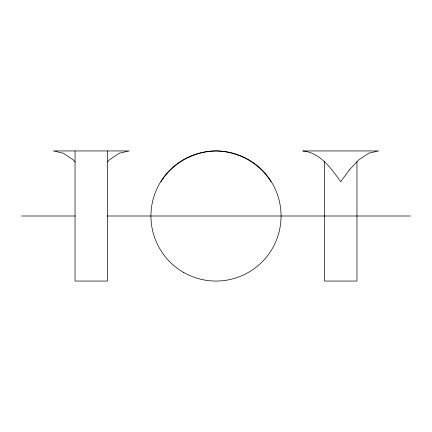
<?xml version="1.0" encoding="UTF-8"?>
<svg xmlns="http://www.w3.org/2000/svg" width="432" height="432" viewBox="0 0 432 432"><rect width="100%" height="100%" fill="white"/><g stroke="black" fill="none" stroke-linecap="round" stroke-linejoin="round"><path stroke-width="0.65" d="M160.996 181.721C172.6 162.805 193.973 151.438 216 150.941C238.027 151.438 259.4 162.805 271.004 181.721M107.411 162.005L109.642 159.656L119.448 153.155L129.254 150.941L53.352 150.941L63.158 153.155L72.965 159.656L75.19 162.005M21.6 216L75.26 216M107.347 216L410.4 216M356.962 161.595L356.962 281.059L324.432 281.059L324.432 161.595M107.568 150.941L107.568 281.059L75.038 281.059L75.038 150.941M349.234 169.997L340.697 181.721C331.252 168.523 320.317 152.647 302.746 150.941L378.648 150.941L368.842 153.155L359.035 159.656L349.234 169.997M183.47 272.344A65.059 65.059 0 0 0 281.059 216A65.059 65.059 0 0 0 183.47 159.656A65.059 65.059 0 0 0 183.47 272.344"/></g></svg>
